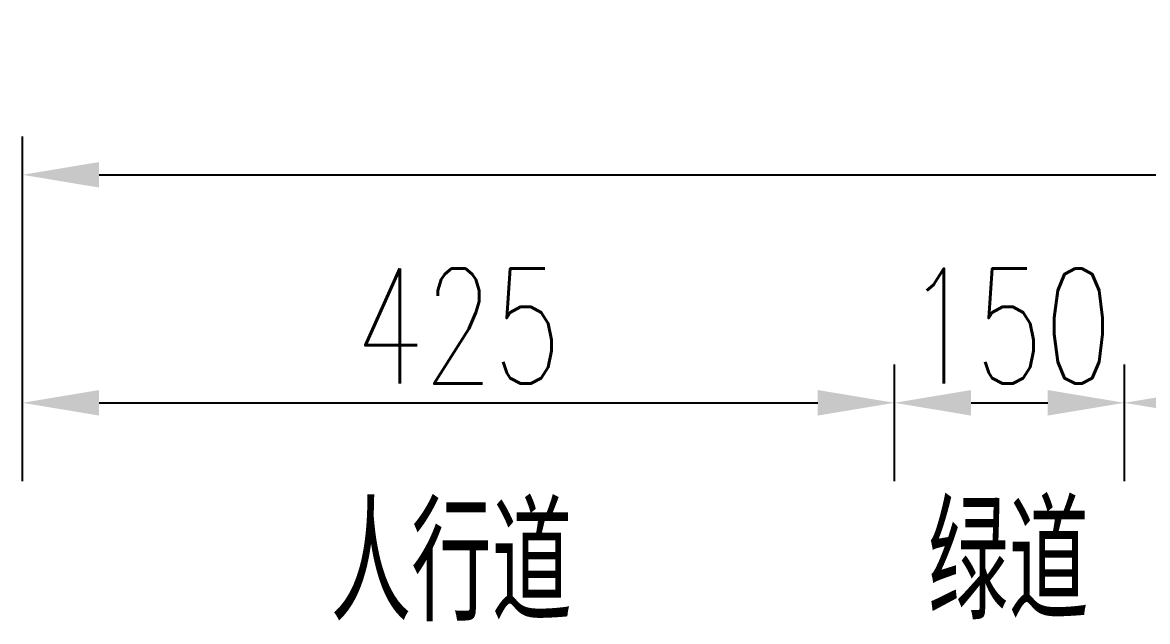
# Model space of a CAD drawing. Header units: millimetres. Extents: x 2 to 5882, y 1831 to 3462.
# Drawn here: x 528.08 to 557.43, y 2738.81 to 2754.42 of the extents above; entities that cross this region are included whole.
import ezdxf

# ---------------------------------------------------------------- set-up
doc = ezdxf.new("R2010")
doc.units = ezdxf.units.MM
doc.layers.add('文字', color=7, linetype='Continuous')
doc.layers.add('标注', color=4, linetype='Continuous')
doc.styles.get("Standard").update_dxf_attribs({"font": 'simplex1.shx', "width": 0.7, "bigfont": 'hztxt.shx'})
doc.dimstyles.new('比例1：200', dxfattribs={"dimtxt": 3, "dimasz": 2, "dimexe": 1, "dimexo": 1, "dimgap": 0.5, "dimtad": 1, "dimlfac": 20, "dimzin": 13, "dimdsep": 46, "dimtxsty": 'Standard', "dimcen": -0.09, "dimclrd": 256, "dimclre": 256, "dimclrt": 7, "dimaunit": 1, "dimadec": 0, "dimazin": 0, "dimtfac": 0.0005, "dimtix": 1, "dimtmove": 2, "dimatfit": 3, "dimfxl": 0, "dimtolj": 1, "dimtzin": 13, "dimarcsym": 0})

# ---------------------------------------------------------------- blocks, each defined once
blk = doc.blocks.new('*D40')
at = {"layer": 'DEFPOINTS', "color": 0}
for p in [(753.075, 2750.451), (528.075, 2744.509), (753.075, 2744.509)]:
    blk.add_point(p, dxfattribs=at)
at = {"layer": '标注', "lineweight": -2}
for p, q in [((528.075, 2745.509), (528.075, 2751.451)), ((753.075, 2745.509), (753.075, 2751.451)), ((530.075, 2750.451), (751.075, 2750.451))]:
    blk.add_line(p, q, dxfattribs=at)
at = {"layer": '标注'}
for points in [[(530.075, 2750.785), (530.075, 2750.118), (528.075, 2750.451)], [(751.075, 2750.785), (751.075, 2750.118), (753.075, 2750.451)]]:
    blk.add_solid(points, dxfattribs=at)
at = {"layer": '标注', "color": 7, "insert": (640.575, 2752.451), "char_height": 3, "attachment_point": 5}
blk.add_mtext('\\A1;道路总宽45m', dxfattribs=at)
blk = doc.blocks.new('*D43')
at = {"layer": 'DEFPOINTS', "color": 0}
for p in [(550.825, 2744.509), (528.075, 2741.471), (550.825, 2741.471)]:
    blk.add_point(p, dxfattribs=at)
at = {"layer": '标注', "lineweight": -2}
for p, q in [((528.075, 2742.471), (528.075, 2745.509)), ((550.825, 2742.471), (550.825, 2745.509)), ((530.075, 2744.509), (548.825, 2744.509))]:
    blk.add_line(p, q, dxfattribs=at)
at = {"layer": '标注'}
for points in [[(530.075, 2744.843), (530.075, 2744.176), (528.075, 2744.509)], [(548.825, 2744.843), (548.825, 2744.176), (550.825, 2744.509)]]:
    blk.add_solid(points, dxfattribs=at)
at = {"layer": '标注', "color": 7, "insert": (539.45, 2746.509), "char_height": 3, "attachment_point": 5}
blk.add_mtext('\\A1;425', dxfattribs=at)
blk = doc.blocks.new('*D55')
at = {"layer": 'DEFPOINTS', "color": 0}
for p in [(556.825, 2744.509), (550.825, 2741.471), (556.825, 2741.471)]:
    blk.add_point(p, dxfattribs=at)
at = {"layer": '标注', "lineweight": -2}
for p, q in [((550.825, 2742.471), (550.825, 2745.509)), ((556.825, 2742.471), (556.825, 2745.509)), ((552.825, 2744.509), (554.825, 2744.509))]:
    blk.add_line(p, q, dxfattribs=at)
at = {"layer": '标注'}
for points in [[(552.825, 2744.843), (552.825, 2744.176), (550.825, 2744.509)], [(554.825, 2744.843), (554.825, 2744.176), (556.825, 2744.509)]]:
    blk.add_solid(points, dxfattribs=at)
at = {"layer": '标注', "color": 7, "insert": (553.825, 2746.509), "char_height": 3, "attachment_point": 5}
blk.add_mtext('\\A1;150', dxfattribs=at)
blk = doc.blocks.new('*D58')
at = {"layer": 'DEFPOINTS', "color": 0}
for p in [(566.825, 2744.509), (556.825, 2741.471), (566.825, 2741.471)]:
    blk.add_point(p, dxfattribs=at)
at = {"layer": '标注', "lineweight": -2}
for p, q in [((556.825, 2742.471), (556.825, 2745.509)), ((566.825, 2742.471), (566.825, 2745.509)), ((558.825, 2744.509), (564.825, 2744.509))]:
    blk.add_line(p, q, dxfattribs=at)
at = {"layer": '标注'}
for points in [[(558.825, 2744.843), (558.825, 2744.176), (556.825, 2744.509)], [(564.825, 2744.843), (564.825, 2744.176), (566.825, 2744.509)]]:
    blk.add_solid(points, dxfattribs=at)
at = {"layer": '标注', "color": 7, "insert": (561.825, 2746.509), "char_height": 3, "attachment_point": 5}
blk.add_mtext('\\A1;200', dxfattribs=at)

msp = doc.modelspace()

# ---------------------------------------------------------------- texts
at = {"layer": '文字', "width": 0.7}
for s, p in [('人行道', (536.11533, 2738.82165)), ('绿道', (551.69934, 2738.86193))]:
    msp.add_text(s, height=3, dxfattribs=at).set_placement(p)

# ---------------------------------------------------------------- dimensions: what is measured, and where the dimension line sits
at = {"layer": '标注'}
for base, p1, p2, text, picture, middle in [((753.07536, 2750.45138), (528.07536, 2744.5092), (753.07536, 2744.5092), '道路总宽45m', '*D40', (640.57536, 2752.45138)), ((550.82536, 2744.5092), (528.07536, 2741.47124), (550.82536, 2741.47124), '425', '*D43', (539.45036, 2746.5092)), ((556.82536, 2744.5092), (550.82536, 2741.47124), (556.82536, 2741.47124), '150', '*D55', (553.82536, 2746.5092))]:
    dim = msp.add_linear_dim(base=base, p1=p1, p2=p2, text=text, dimstyle='比例1：200', override={"dimtxsty": 'Standard'}, dxfattribs=at)
    dim.commit()
    dim.dimension.update_dxf_attribs({"geometry": picture, "text_midpoint": middle})
dim = msp.add_linear_dim(base=(566.82536, 2744.5092), p1=(556.82536, 2741.47124), p2=(566.82536, 2741.47124), dimstyle='比例1：200', override={"dimtxsty": 'Standard'}, dxfattribs=at)
dim.commit()
dim.dimension.update_dxf_attribs({"geometry": '*D58', "text_midpoint": (561.82536, 2746.5092)})

doc.saveas('drawing.dxf')
